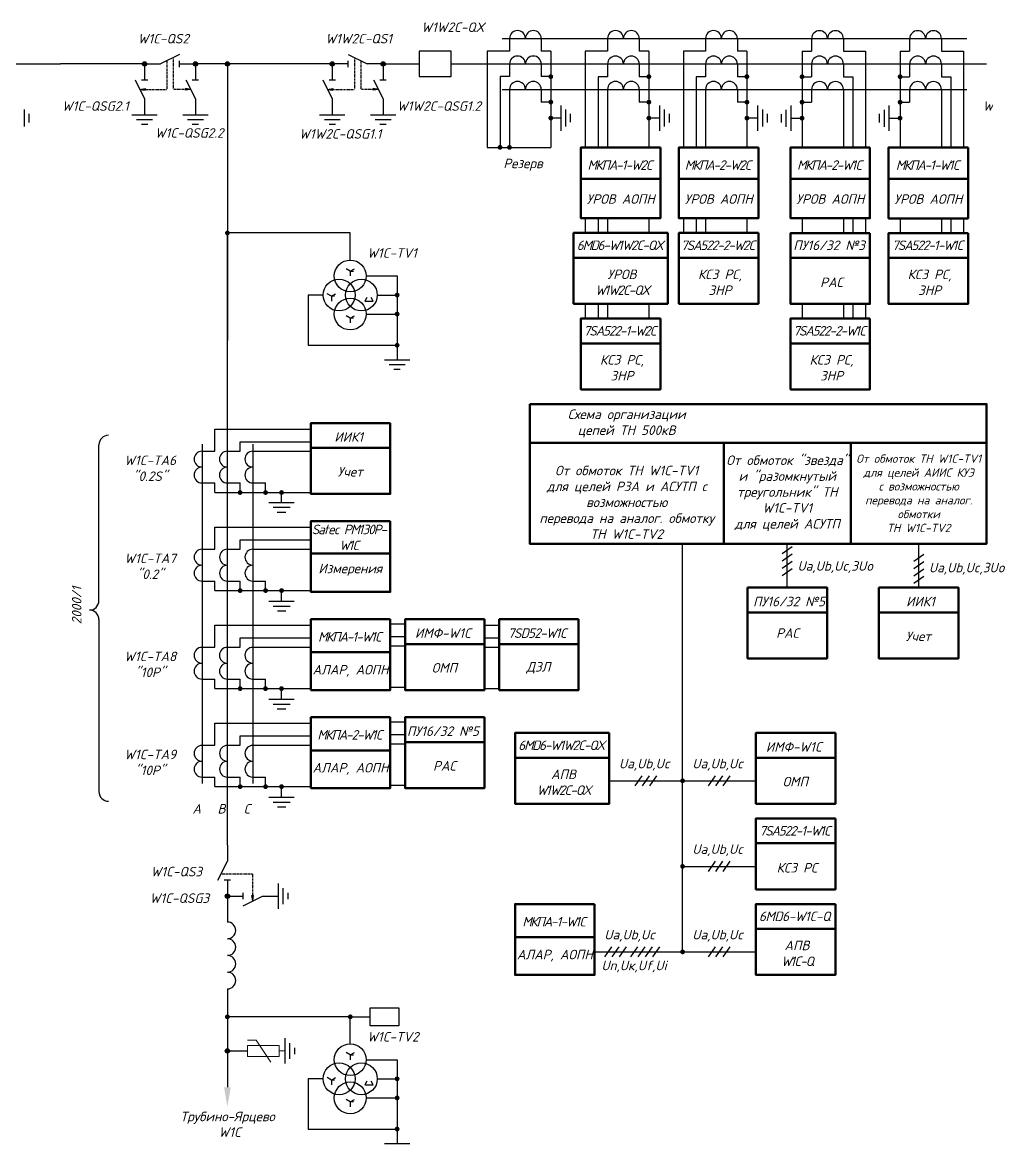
# Model space of a CAD drawing. Header units: millimetres. Extents: x -4534 to -456, y 3875 to 4716.
# Drawn here: x -4333.3 to -4136.2, y 4025.7 to 4255 of the extents above; entities that cross this region are included whole.
import ezdxf
from ezdxf.enums import TextEntityAlignment as Align

# ---------------------------------------------------------------- set-up
doc = ezdxf.new("R2010")
doc.units = ezdxf.units.MM
doc.linetypes.add('HIDDEN2', pattern=[0.1875, 0.125, -0.0625])
for name, color, linetype in [('Измерения АСУТП', 80, 'Continuous'), ('пусков-компл', 7, 'Continuous'), ('РАС АСУТП', 50, 'Continuous')]:
    doc.layers.add(name, color=color, linetype=linetype)
doc.styles.add('ГОСТ 3.0', font='isocpeur.ttf', dxfattribs={"oblique": 15, "height": 3})

# ---------------------------------------------------------------- blocks, each defined once
blk = doc.blocks.new('*U91')
for p, q in [((0, 0), (5, 0)), ((11, 3), (5, 0)), ((11, -1), (11, 1)), ((11, 0), (16, 0))]:
    blk.add_line(p, q)
blk = doc.blocks.new('Точка')
h = blk.add_hatch(color=256)
edge = h.paths.add_edge_path()
edge.add_arc((0, 0), 0.691, 0, 360)
blk.add_circle((0, 0), 0.691)
blk = doc.blocks.new('*U83')
for p, q in [((0, 0), (5, 0)), ((11, 3), (5, 0)), ((11, -1), (11, 1)), ((11, 0), (16, 0))]:
    blk.add_line(p, q)
blk = doc.blocks.new('*U87')
for p, q in [((0, 0), (5, 0)), ((11, 3), (5, 0)), ((11, -1), (11, 1)), ((11, 0), (16, 0))]:
    blk.add_line(p, q)

msp = doc.modelspace()

# ---------------------------------------------------------------- hatches: boundary and pattern name
for points in [[(-4308.23, 4241.11), (-4308.23, 4241.28), (-4308.23, 4241.45), (-4309.32, 4241.28)], [(-4298.92, 4241.28), (-4300, 4241.45), (-4300, 4241.28), (-4300, 4241.11)], [(-4269.85, 4241.11), (-4269.85, 4241.28), (-4269.85, 4241.45), (-4270.93, 4241.28)], [(-4260.53, 4241.28), (-4261.61, 4241.45), (-4261.61, 4241.28), (-4261.61, 4241.11)], [(-4286.04, 4076.4), (-4286.21, 4076.4), (-4286.38, 4076.4), (-4286.21, 4075.31)]]:
    msp.add_hatch(color=0).paths.add_polyline_path(points)

# ---------------------------------------------------------------- linework, layer by layer
at = {"color": 0, "ltscale": 0.25}
for p, q in [((-4235.19, 4251.67), (-4140.19, 4251.67)), ((-4225.27, 4249.07), (-4227.22, 4249.07)), ((-4225.27, 4249.07), (-4225.27, 4229.41)), ((-4205.22, 4249.07), (-4207.17, 4249.07)), ((-4205.22, 4249.07), (-4205.22, 4229.41)), ((-4185.17, 4249.07), (-4187.12, 4249.07)), ((-4185.17, 4249.07), (-4185.17, 4229.41)), ((-4173.89, 4249.06), (-4171.94, 4249.06)), ((-4173.89, 4249.06), (-4173.89, 4229.4)), ((-4153.84, 4249.06), (-4151.89, 4249.06)), ((-4153.84, 4249.06), (-4153.84, 4229.4)), ((-4235.65, 4243.88), (-4235.65, 4229.41)), ((-4225.27, 4243.88), (-4227.22, 4243.88)), ((-4215.6, 4243.87), (-4215.6, 4229.41)), ((-4205.22, 4243.87), (-4207.17, 4243.87)), ((-4195.55, 4243.87), (-4195.55, 4229.41)), ((-4185.17, 4243.87), (-4187.12, 4243.87)), ((-4173.89, 4243.86), (-4171.94, 4243.86)), ((-4163.51, 4243.86), (-4163.51, 4229.4)), ((-4153.84, 4243.86), (-4151.89, 4243.86)), ((-4143.46, 4243.86), (-4143.46, 4229.4)), ((-4235.19, 4241.27), (-4140.19, 4241.27)), ((-4332.89, 4233.66), (-4332.89, 4237.13)), ((-4225.27, 4238.67), (-4227.22, 4238.67)), ((-4223.16, 4232.8), (-4223.16, 4238)), ((-4222.18, 4233.67), (-4222.18, 4237.14)), ((-4205.22, 4238.67), (-4207.17, 4238.67)), ((-4202.97, 4232.79), (-4202.97, 4237.99)), ((-4201.99, 4233.66), (-4201.99, 4237.13)), ((-4185.17, 4238.67), (-4187.12, 4238.67)), ((-4182.92, 4232.79), (-4182.92, 4237.99)), ((-4181.94, 4233.66), (-4181.94, 4237.13)), ((-4176.14, 4232.78), (-4176.14, 4237.98)), ((-4173.89, 4238.66), (-4171.94, 4238.66)), ((-4156.09, 4232.78), (-4156.09, 4237.98)), ((-4153.84, 4238.66), (-4151.89, 4238.66)), ((-4331.92, 4234.53), (-4331.92, 4236.26)), ((-4221.21, 4234.54), (-4221.21, 4236.27)), ((-4201.02, 4234.53), (-4201.02, 4236.26)), ((-4180.97, 4234.53), (-4180.97, 4236.26)), ((-4178.09, 4234.51), (-4178.09, 4236.24)), ((-4177.11, 4233.65), (-4177.11, 4237.12)), ((-4158.04, 4234.52), (-4158.04, 4236.25)), ((-4157.06, 4233.65), (-4157.06, 4237.12)), ((-4317.68, 4136.73), (-4317.68, 4168.59)), ((-4296.59, 4168.75), (-4296.59, 4099.31)), ((-4288.81, 4169.2), (-4274.34, 4169.2)), ((-4286.19, 4168.75), (-4286.19, 4099.31)), ((-4294, 4158.83), (-4294, 4160.78)), ((-4288.81, 4158.83), (-4288.81, 4160.78)), ((-4283.6, 4158.83), (-4283.6, 4160.78)), ((-4294, 4158.83), (-4274.34, 4158.83)), ((-4277.73, 4156.71), (-4282.93, 4156.71)), ((-4278.6, 4155.74), (-4282.06, 4155.74)), ((-4279.46, 4154.76), (-4281.2, 4154.76)), ((-4288.8, 4149.15), (-4274.34, 4149.15)), ((-4150.03, 4139.38), (-4150.03, 4148.37)), ((-4151.05, 4144.8), (-4149.01, 4146.23)), ((-4151.05, 4143.3), (-4149.01, 4144.73)), ((-4151.05, 4141.8), (-4149.01, 4143.23)), ((-4151.05, 4140.3), (-4149.01, 4141.73)), ((-4293.99, 4138.78), (-4293.99, 4140.73)), ((-4293.99, 4138.78), (-4274.34, 4138.78)), ((-4288.8, 4138.78), (-4288.8, 4140.73)), ((-4283.59, 4138.78), (-4283.59, 4140.73)), ((-4277.72, 4136.53), (-4282.92, 4136.53)), ((-4278.59, 4135.55), (-4282.06, 4135.55)), ((-4279.46, 4134.58), (-4281.19, 4134.58)), ((-4317.68, 4132.83), (-4317.68, 4097.65)), ((-4288.81, 4129.1), (-4274.34, 4129.1)), ((-4294, 4118.73), (-4294, 4120.68)), ((-4288.81, 4118.73), (-4288.81, 4120.68)), ((-4283.6, 4118.73), (-4283.6, 4120.68)), ((-4294, 4118.73), (-4274.34, 4118.73)), ((-4277.73, 4116.48), (-4282.93, 4116.48)), ((-4278.6, 4115.5), (-4282.06, 4115.5)), ((-4279.46, 4114.53), (-4281.2, 4114.53)), ((-4288.8, 4109.05), (-4274.34, 4109.05)), ((-4293.99, 4098.68), (-4293.99, 4100.63)), ((-4288.8, 4098.68), (-4288.8, 4100.63)), ((-4283.59, 4098.68), (-4283.59, 4100.63)), ((-4293.99, 4098.68), (-4274.34, 4098.68)), ((-4277.72, 4096.43), (-4282.92, 4096.43)), ((-4278.59, 4095.45), (-4282.06, 4095.45)), ((-4279.46, 4094.48), (-4281.19, 4094.48))]:
    msp.add_line(p, q, dxfattribs=at)
at = {"color": 0}
for p, q in [((-4233.72, 4251.67), (-4233.72, 4249.07)), ((-4227.22, 4251.67), (-4227.22, 4249.07)), ((-4213.67, 4251.67), (-4213.67, 4249.07)), ((-4207.17, 4251.67), (-4207.17, 4249.07)), ((-4193.62, 4251.67), (-4193.62, 4249.07)), ((-4187.12, 4251.67), (-4187.12, 4249.07)), ((-4171.94, 4251.66), (-4171.94, 4249.06)), ((-4165.44, 4251.66), (-4165.44, 4249.06)), ((-4151.89, 4251.66), (-4151.89, 4249.06)), ((-4145.39, 4251.66), (-4145.39, 4249.06)), ((-4233.72, 4249.07), (-4238.26, 4249.07)), ((-4238.26, 4249.07), (-4238.26, 4229.41)), ((-4213.67, 4249.07), (-4218.21, 4249.07)), ((-4218.21, 4249.07), (-4218.21, 4229.41)), ((-4193.62, 4249.07), (-4198.16, 4249.07)), ((-4198.16, 4249.07), (-4198.16, 4229.41)), ((-4165.44, 4249.06), (-4160.9, 4249.06)), ((-4160.9, 4249.06), (-4160.9, 4229.4)), ((-4145.39, 4249.06), (-4140.85, 4249.06)), ((-4140.85, 4249.06), (-4140.85, 4229.4)), ((-4436.72, 4246.48), (-4325.55, 4246.48)), ((-4308.34, 4246.48), (-4325.55, 4246.48)), ((-4308.34, 4246.48), (-4308.34, 4243.23)), ((-4297.94, 4246.48), (-4297.94, 4243.23)), ((-4291.41, 4246.48), (-4297.94, 4246.48)), ((-4269.96, 4246.48), (-4291.41, 4246.48)), ((-4291.41, 4246.48), (-4291.41, 4189.95)), ((-4269.96, 4246.48), (-4269.96, 4243.23)), ((-4259.56, 4246.48), (-4259.56, 4243.23)), ((-4259.56, 4246.48), (-4252.17, 4246.48)), ((-4245.67, 4246.48), (-4136.15, 4246.48)), ((-4233.72, 4246.48), (-4233.72, 4243.88)), ((-4227.22, 4246.48), (-4227.22, 4243.88)), ((-4213.67, 4246.47), (-4213.67, 4243.87)), ((-4207.17, 4246.47), (-4207.17, 4243.87)), ((-4193.62, 4246.47), (-4193.62, 4243.87)), ((-4187.12, 4246.47), (-4187.12, 4243.87)), ((-4171.94, 4246.46), (-4171.94, 4243.86)), ((-4165.44, 4246.46), (-4165.44, 4243.86)), ((-4151.89, 4246.46), (-4151.89, 4243.86)), ((-4145.39, 4246.46), (-4145.39, 4243.86)), ((-4310.29, 4243.23), (-4308.34, 4239.33)), ((-4308.99, 4243.23), (-4307.69, 4243.23)), ((-4299.89, 4243.23), (-4297.94, 4239.33)), ((-4298.59, 4243.23), (-4297.29, 4243.23)), ((-4271.91, 4243.23), (-4269.96, 4239.33)), ((-4270.61, 4243.23), (-4269.31, 4243.23)), ((-4261.51, 4243.23), (-4259.56, 4239.33)), ((-4260.21, 4243.23), (-4258.91, 4243.23)), ((-4233.72, 4243.88), (-4235.65, 4243.88)), ((-4213.67, 4243.87), (-4215.6, 4243.87)), ((-4193.62, 4243.87), (-4195.55, 4243.87)), ((-4165.44, 4243.86), (-4163.51, 4243.86)), ((-4145.39, 4243.86), (-4143.46, 4243.86)), ((-4309.32, 4241.28), (-4308.23, 4241.45)), ((-4309.32, 4241.28), (-4308.23, 4241.11)), ((-4308.23, 4241.45), (-4308.23, 4241.28)), ((-4308.23, 4241.11), (-4308.23, 4241.28)), ((-4298.92, 4241.28), (-4300, 4241.45)), ((-4300, 4241.45), (-4300, 4241.28)), ((-4298.92, 4241.28), (-4300, 4241.11)), ((-4300, 4241.11), (-4300, 4241.28)), ((-4270.93, 4241.28), (-4269.85, 4241.45)), ((-4270.93, 4241.28), (-4269.85, 4241.11)), ((-4269.85, 4241.45), (-4269.85, 4241.28)), ((-4269.85, 4241.11), (-4269.85, 4241.28)), ((-4260.53, 4241.28), (-4261.61, 4241.45)), ((-4261.61, 4241.45), (-4261.61, 4241.28)), ((-4260.53, 4241.28), (-4261.61, 4241.11)), ((-4261.61, 4241.11), (-4261.61, 4241.28)), ((-4233.72, 4241.27), (-4233.72, 4229.41)), ((-4227.22, 4241.27), (-4227.22, 4238.67)), ((-4213.67, 4241.27), (-4213.67, 4229.41)), ((-4207.17, 4241.27), (-4207.17, 4238.67)), ((-4193.62, 4241.27), (-4193.62, 4229.41)), ((-4187.12, 4241.27), (-4187.12, 4238.67)), ((-4171.94, 4241.26), (-4171.94, 4238.66)), ((-4165.44, 4241.26), (-4165.44, 4229.4)), ((-4151.89, 4241.26), (-4151.89, 4238.66)), ((-4145.39, 4241.26), (-4145.39, 4229.4)), ((-4308.34, 4239.33), (-4308.34, 4236.08)), ((-4297.94, 4239.33), (-4297.94, 4236.08)), ((-4269.96, 4239.33), (-4269.96, 4236.08)), ((-4259.56, 4239.33), (-4259.56, 4236.08)), ((-4223.16, 4235.4), (-4225.27, 4235.4)), ((-4202.97, 4235.39), (-4205.22, 4235.39)), ((-4182.92, 4235.39), (-4185.17, 4235.39)), ((-4176.14, 4235.38), (-4173.89, 4235.38)), ((-4156.09, 4235.38), (-4153.84, 4235.38)), ((-4238.26, 4229.41), (-4225.27, 4229.41)), ((-4218.21, 4214.91), (-4218.21, 4211.91)), ((-4215.6, 4214.91), (-4215.6, 4211.91)), ((-4213.67, 4214.91), (-4213.67, 4211.91)), ((-4205.22, 4214.91), (-4205.22, 4211.91)), ((-4198.16, 4214.91), (-4198.16, 4211.91)), ((-4195.55, 4214.91), (-4195.55, 4211.91)), ((-4193.62, 4214.91), (-4193.62, 4211.91)), ((-4185.17, 4214.91), (-4185.17, 4211.91)), ((-4173.89, 4214.91), (-4173.89, 4211.91)), ((-4165.44, 4214.91), (-4165.44, 4211.91)), ((-4163.51, 4214.91), (-4163.51, 4211.91)), ((-4160.9, 4214.91), (-4160.9, 4211.91)), ((-4153.84, 4214.9), (-4153.84, 4211.9)), ((-4145.39, 4214.9), (-4145.39, 4211.9)), ((-4143.46, 4214.9), (-4143.46, 4211.9)), ((-4140.85, 4214.9), (-4140.85, 4211.9)), ((-4266.29, 4211.91), (-4291.41, 4211.91)), ((-4291.41, 4086.69), (-4291.41, 4211.91)), ((-4266.29, 4206.37), (-4266.29, 4211.91)), ((-4266.29, 4204.1), (-4267.13, 4204.61)), ((-4266.29, 4204.1), (-4265.44, 4204.61)), ((-4266.29, 4204.1), (-4266.29, 4203.12)), ((-4266.29, 4204.1), (-4265.64, 4204.1)), ((-4263.04, 4203.12), (-4256.7, 4203.12)), ((-4256.7, 4203.12), (-4256.7, 4185.98)), ((-4271.81, 4199.22), (-4274.91, 4199.22)), ((-4274.91, 4199.22), (-4274.91, 4188.95)), ((-4270.13, 4198.96), (-4270.97, 4199.46)), ((-4270.13, 4198.96), (-4269.29, 4199.46)), ((-4270.13, 4198.96), (-4270.13, 4197.98)), ((-4269.48, 4198.96), (-4270.13, 4198.96)), ((-4262.86, 4198.72), (-4263.28, 4197.98)), ((-4261.6, 4197.98), (-4262.02, 4198.72)), ((-4260.76, 4199.22), (-4256.7, 4199.22)), ((-4263.28, 4197.98), (-4261.6, 4197.98)), ((-4218.21, 4197.42), (-4218.21, 4194.42)), ((-4215.6, 4197.42), (-4215.6, 4194.42)), ((-4213.67, 4197.42), (-4213.67, 4194.42)), ((-4205.22, 4197.42), (-4205.22, 4194.42)), ((-4173.89, 4197.42), (-4173.89, 4194.42)), ((-4165.44, 4197.42), (-4165.44, 4194.42)), ((-4163.51, 4197.42), (-4163.51, 4194.42)), ((-4160.9, 4197.42), (-4160.9, 4194.42)), ((-4266.29, 4194.49), (-4267.13, 4194.99)), ((-4266.29, 4194.49), (-4265.44, 4194.99)), ((-4266.29, 4194.49), (-4266.29, 4193.51)), ((-4265.64, 4194.49), (-4266.29, 4194.49)), ((-4263.04, 4195.32), (-4256.7, 4195.32)), ((-4274.91, 4188.95), (-4256.7, 4188.95)), ((-4294, 4167.28), (-4294, 4171.81)), ((-4294, 4171.81), (-4274.34, 4171.81)), ((-4288.81, 4167.28), (-4288.81, 4169.2)), ((-4296.6, 4167.28), (-4294, 4167.28)), ((-4291.41, 4167.28), (-4288.81, 4167.28)), ((-4286.2, 4167.28), (-4274.34, 4167.28)), ((-4296.6, 4160.78), (-4294, 4160.78)), ((-4291.41, 4160.78), (-4288.81, 4160.78)), ((-4286.2, 4160.78), (-4283.6, 4160.78)), ((-4280.33, 4156.71), (-4280.33, 4158.83)), ((-4293.99, 4147.23), (-4293.99, 4151.76)), ((-4293.99, 4151.76), (-4274.34, 4151.76)), ((-4288.8, 4147.23), (-4288.8, 4149.15)), ((-4198.32, 4064.89), (-4198.32, 4148.37)), ((-4296.59, 4147.23), (-4293.99, 4147.23)), ((-4291.4, 4147.23), (-4288.8, 4147.23)), ((-4286.19, 4147.23), (-4274.34, 4147.23)), ((-4296.59, 4140.73), (-4293.99, 4140.73)), ((-4291.4, 4140.73), (-4288.8, 4140.73)), ((-4286.19, 4140.73), (-4283.59, 4140.73)), ((-4280.32, 4136.53), (-4280.32, 4138.78)), ((-4294, 4127.18), (-4294, 4131.71)), ((-4294, 4131.71), (-4274.34, 4131.71)), ((-4258.09, 4132), (-4255.09, 4132)), ((-4238.83, 4131.71), (-4235.83, 4131.71)), ((-4258.09, 4129.39), (-4255.09, 4129.39)), ((-4296.6, 4127.18), (-4294, 4127.18)), ((-4291.41, 4127.18), (-4288.81, 4127.18)), ((-4288.81, 4127.18), (-4288.81, 4129.1)), ((-4286.2, 4127.18), (-4274.34, 4127.18)), ((-4258.09, 4127.46), (-4255.09, 4127.46)), ((-4238.83, 4129.1), (-4235.83, 4129.1)), ((-4238.83, 4127.18), (-4235.83, 4127.18)), ((-4296.6, 4120.68), (-4294, 4120.68)), ((-4291.41, 4120.68), (-4288.81, 4120.68)), ((-4286.2, 4120.68), (-4283.6, 4120.68)), ((-4280.33, 4116.48), (-4280.33, 4118.73)), ((-4258.09, 4119.01), (-4255.09, 4119.01)), ((-4238.83, 4118.73), (-4235.83, 4118.73)), ((-4293.99, 4107.13), (-4293.99, 4111.66)), ((-4293.99, 4111.66), (-4274.34, 4111.66)), ((-4258.09, 4111.95), (-4255.09, 4111.95)), ((-4288.8, 4107.13), (-4288.8, 4109.05)), ((-4258.09, 4109.34), (-4255.09, 4109.34)), ((-4296.59, 4107.13), (-4293.99, 4107.13)), ((-4291.4, 4107.13), (-4288.8, 4107.13)), ((-4286.19, 4107.13), (-4274.34, 4107.13)), ((-4258.09, 4107.41), (-4255.09, 4107.41)), ((-4296.59, 4100.63), (-4293.99, 4100.63)), ((-4291.4, 4100.63), (-4288.8, 4100.63)), ((-4286.19, 4100.63), (-4283.59, 4100.63)), ((-4213.32, 4099.88), (-4198.32, 4099.88)), ((-4208.04, 4098.85), (-4206.6, 4100.9)), ((-4206.54, 4098.85), (-4205.1, 4100.9)), ((-4205.04, 4098.85), (-4203.6, 4100.9)), ((-4198.32, 4099.88), (-4183.32, 4099.88)), ((-4193.04, 4098.85), (-4191.6, 4100.9)), ((-4191.54, 4098.85), (-4190.1, 4100.9)), ((-4190.04, 4098.85), (-4188.6, 4100.9)), ((-4280.32, 4096.43), (-4280.32, 4098.68)), ((-4258.09, 4098.96), (-4255.09, 4098.96)), ((-4198.32, 4082.38), (-4183.32, 4082.38)), ((-4193.04, 4081.36), (-4191.6, 4083.41)), ((-4191.54, 4081.36), (-4190.1, 4083.41)), ((-4190.04, 4081.36), (-4188.6, 4083.41)), ((-4288.16, 4075.64), (-4288.16, 4076.94)), ((-4291.41, 4076.29), (-4288.16, 4076.29)), ((-4291.41, 4076.29), (-4291.41, 4071)), ((-4288.16, 4074.34), (-4284.26, 4076.29)), ((-4286.21, 4075.31), (-4286.38, 4076.4)), ((-4286.38, 4076.4), (-4286.21, 4076.4)), ((-4286.21, 4075.31), (-4286.04, 4076.4)), ((-4286.04, 4076.4), (-4286.21, 4076.4)), ((-4284.26, 4076.29), (-4281.01, 4076.29)), ((-4214.22, 4063.87), (-4212.79, 4065.91)), ((-4212.72, 4063.87), (-4211.29, 4065.91)), ((-4211.22, 4063.87), (-4209.79, 4065.91)), ((-4208.88, 4063.87), (-4207.45, 4065.91)), ((-4207.38, 4063.87), (-4205.95, 4065.91)), ((-4205.88, 4063.87), (-4204.45, 4065.91)), ((-4204.38, 4063.87), (-4202.95, 4065.91)), ((-4193.04, 4063.87), (-4191.6, 4065.91)), ((-4191.54, 4063.87), (-4190.1, 4065.91)), ((-4190.04, 4063.87), (-4188.6, 4065.91)), ((-4216.32, 4064.89), (-4198.32, 4064.89)), ((-4198.32, 4064.89), (-4183.32, 4064.89)), ((-4291.41, 4057.32), (-4291.41, 4051.61)), ((-4266.29, 4051.61), (-4291.41, 4051.61)), ((-4291.41, 4051.61), (-4291.41, 4037.22)), ((-4266.29, 4046.08), (-4266.29, 4051.61)), ((-4266.29, 4051.61), (-4262.2, 4051.61)), ((-4291.41, 4044.63), (-4287.32, 4044.63)), ((-4266.29, 4043.81), (-4267.13, 4044.31)), ((-4266.29, 4043.81), (-4265.44, 4044.31)), ((-4266.29, 4043.81), (-4266.29, 4042.83)), ((-4266.29, 4043.81), (-4265.64, 4043.81)), ((-4263.04, 4042.83), (-4256.7, 4042.83)), ((-4256.7, 4042.83), (-4256.7, 4025.69)), ((-4271.81, 4038.93), (-4274.91, 4038.93)), ((-4274.91, 4038.93), (-4274.91, 4028.65)), ((-4270.13, 4038.66), (-4270.97, 4039.17)), ((-4270.13, 4038.66), (-4269.29, 4039.17)), ((-4270.13, 4038.66), (-4270.13, 4037.68)), ((-4269.48, 4038.66), (-4270.13, 4038.66)), ((-4262.86, 4038.42), (-4263.28, 4037.68)), ((-4263.28, 4037.68), (-4261.6, 4037.68)), ((-4261.6, 4037.68), (-4262.02, 4038.42)), ((-4260.76, 4038.93), (-4256.7, 4038.93)), ((-4266.29, 4034.2), (-4267.13, 4034.7)), ((-4266.29, 4034.2), (-4265.44, 4034.7)), ((-4266.29, 4034.2), (-4266.29, 4033.21)), ((-4265.64, 4034.2), (-4266.29, 4034.2)), ((-4263.04, 4035.03), (-4256.7, 4035.03)), ((-4274.91, 4028.65), (-4256.7, 4028.65))]:
    msp.add_line(p, q, dxfattribs=at)
at = {"color": 0, "linetype": 'HIDDEN2'}
for p, q in [((-4303.79, 4247.13), (-4303.79, 4241.28)), ((-4302.49, 4247.78), (-4302.49, 4241.28)), ((-4265.41, 4247.78), (-4265.41, 4241.28)), ((-4264.11, 4247.13), (-4264.11, 4241.28)), ((-4308.23, 4241.28), (-4303.79, 4241.28)), ((-4300, 4241.28), (-4302.49, 4241.28)), ((-4269.85, 4241.28), (-4265.41, 4241.28)), ((-4261.61, 4241.28), (-4264.11, 4241.28)), ((-4292.71, 4080.84), (-4286.21, 4080.84)), ((-4286.21, 4076.4), (-4286.21, 4080.84))]:
    msp.add_line(p, q, dxfattribs=at)
at = {"color": 0, "lineweight": 25, "ltscale": 0.25}
for p, q in [((-4310.94, 4236.08), (-4305.74, 4236.08)), ((-4309.97, 4235.11), (-4306.72, 4235.11)), ((-4300.54, 4236.08), (-4295.34, 4236.08)), ((-4299.57, 4235.11), (-4296.32, 4235.11)), ((-4272.56, 4236.08), (-4267.36, 4236.08)), ((-4271.58, 4235.11), (-4268.33, 4235.11)), ((-4262.16, 4236.08), (-4256.96, 4236.08)), ((-4261.18, 4235.11), (-4257.93, 4235.11)), ((-4308.99, 4234.13), (-4307.69, 4234.13)), ((-4298.59, 4234.13), (-4297.29, 4234.13)), ((-4270.61, 4234.13), (-4269.31, 4234.13)), ((-4260.21, 4234.13), (-4258.91, 4234.13)), ((-4259.3, 4185.98), (-4254.1, 4185.98)), ((-4258.32, 4185.01), (-4255.07, 4185.01)), ((-4257.35, 4184.03), (-4256.05, 4184.03)), ((-4281.01, 4078.89), (-4281.01, 4073.69)), ((-4280.04, 4077.91), (-4280.04, 4074.66)), ((-4279.06, 4076.94), (-4279.06, 4075.64)), ((-4279.66, 4047.23), (-4279.66, 4042.03)), ((-4278.68, 4046.25), (-4278.68, 4043)), ((-4277.71, 4045.28), (-4277.71, 4043.98)), ((-4259.3, 4025.69), (-4254.1, 4025.69))]:
    msp.add_line(p, q, dxfattribs=at)
at = {"color": 0, "lineweight": 18}
for p, q in [((-4285.53, 4046.83), (-4287.3, 4046.83)), ((-4285.53, 4046.83), (-4287.3, 4046.83)), ((-4282.49, 4042.37), (-4285.53, 4046.83)), ((-4280.83, 4045.77), (-4287.32, 4045.77)), ((-4287.32, 4043.49), (-4287.32, 4045.77)), ((-4280.83, 4043.49), (-4280.83, 4045.77)), ((-4280.83, 4044.63), (-4279.66, 4044.63)), ((-4280.83, 4043.49), (-4287.32, 4043.49))]:
    msp.add_line(p, q, dxfattribs=at)
at = {"color": 0}
for points in [[(-4252.17, 4243.88), (-4245.67, 4243.88), (-4245.67, 4249.08), (-4252.17, 4249.08)], [(-4262.2, 4053.45), (-4256.35, 4053.45), (-4256.35, 4049.78), (-4262.2, 4049.78)]]:
    msp.add_lwpolyline(points, close=True, dxfattribs=at)
at = {"color": 0, "ltscale": 0.25, "const_width": 0.487}
for points in [[(-4225.27, 4244.12, 1), (-4225.27, 4243.64, 1)], [(-4205.22, 4244.12, 1), (-4205.22, 4243.63, 1)], [(-4185.17, 4244.12, 1), (-4185.17, 4243.63, 1)], [(-4173.89, 4244.11, -1), (-4173.89, 4243.62, -1)], [(-4153.84, 4244.11, -1), (-4153.84, 4243.62, -1)], [(-4225.27, 4238.92, 1), (-4225.27, 4238.43, 1)], [(-4205.22, 4238.91, 1), (-4205.22, 4238.42, 1)], [(-4185.17, 4238.91, 1), (-4185.17, 4238.42, 1)], [(-4173.89, 4238.9, -1), (-4173.89, 4238.41, -1)], [(-4153.84, 4238.9, -1), (-4153.84, 4238.41, -1)], [(-4225.27, 4235.65, 1), (-4225.27, 4235.16, 1)], [(-4205.22, 4235.64, 1), (-4205.22, 4235.15, 1)], [(-4185.17, 4235.64, 1), (-4185.17, 4235.15, 1)], [(-4173.89, 4235.63, -1), (-4173.89, 4235.14, -1)], [(-4153.84, 4235.63, -1), (-4153.84, 4235.14, -1)], [(-4235.65, 4229.66, 1), (-4235.65, 4229.17, 1)], [(-4233.72, 4229.66, 1), (-4233.72, 4229.17, 1)], [(-4291.65, 4211.91, -1), (-4291.17, 4211.91, -1)], [(-4256.94, 4199.22, -1), (-4256.45, 4199.22, -1)], [(-4256.94, 4195.32, -1), (-4256.45, 4195.32, -1)], [(-4256.94, 4188.95, -1), (-4256.45, 4188.95, -1)], [(-4289.05, 4158.83, -1), (-4288.57, 4158.83, -1)], [(-4283.85, 4158.83, -1), (-4283.36, 4158.83, -1)], [(-4280.58, 4158.83, -1), (-4280.09, 4158.83, -1)], [(-4289.04, 4138.78, -1), (-4288.56, 4138.78, -1)], [(-4283.84, 4138.78, -1), (-4283.35, 4138.78, -1)], [(-4280.57, 4138.78, -1), (-4280.08, 4138.78, -1)], [(-4289.05, 4118.73, -1), (-4288.57, 4118.73, -1)], [(-4283.85, 4118.73, -1), (-4283.36, 4118.73, -1)], [(-4280.58, 4118.73, -1), (-4280.09, 4118.73, -1)], [(-4198.56, 4099.88, -1), (-4198.08, 4099.88, -1)], [(-4289.04, 4098.68, -1), (-4288.56, 4098.68, -1)], [(-4283.84, 4098.68, -1), (-4283.35, 4098.68, -1)], [(-4280.57, 4098.68, -1), (-4280.08, 4098.68, -1)], [(-4198.56, 4082.38, -1), (-4198.08, 4082.38, -1)], [(-4198.56, 4064.89, -1), (-4198.08, 4064.89, -1)], [(-4291.65, 4051.61, -1), (-4291.17, 4051.61, -1)], [(-4266.53, 4051.61, -1), (-4266.04, 4051.61, -1)], [(-4256.94, 4038.93, -1), (-4256.45, 4038.93, -1)], [(-4256.94, 4035.03, -1), (-4256.45, 4035.03, -1)], [(-4256.94, 4028.65, -1), (-4256.45, 4028.65, -1)]]:
    msp.add_lwpolyline(points, format="xyb", close=True, dxfattribs=at)
at = {"color": 0, "lineweight": 50, "ltscale": 0.25}
for points in [[(-4202.86, 4229.41), (-4219.11, 4229.41), (-4219.11, 4223), (-4202.86, 4223)], [(-4182.81, 4229.41), (-4199.06, 4229.41), (-4199.06, 4223), (-4182.81, 4223)], [(-4160, 4229.41), (-4176.25, 4229.41), (-4176.25, 4223), (-4160, 4223)], [(-4139.95, 4229.4), (-4156.2, 4229.4), (-4156.2, 4222.99), (-4139.95, 4222.99)], [(-4202.86, 4223), (-4219.11, 4223), (-4219.11, 4214.91), (-4202.86, 4214.91)], [(-4182.81, 4223), (-4199.06, 4223), (-4199.06, 4214.91), (-4182.81, 4214.91)], [(-4160, 4223), (-4176.25, 4223), (-4176.25, 4214.91), (-4160, 4214.91)], [(-4139.95, 4222.99), (-4156.2, 4222.99), (-4156.2, 4214.9), (-4139.95, 4214.9)], [(-4201.36, 4211.91), (-4220.61, 4211.91), (-4220.61, 4206.83), (-4201.36, 4206.83)], [(-4182.81, 4211.91), (-4199.06, 4211.91), (-4199.06, 4206.83), (-4182.81, 4206.83)], [(-4139.95, 4211.9), (-4156.2, 4211.9), (-4156.2, 4206.82), (-4139.95, 4206.82)], [(-4201.36, 4206.83), (-4220.61, 4206.83), (-4220.61, 4197.42), (-4201.36, 4197.42)], [(-4182.81, 4206.83), (-4199.06, 4206.83), (-4199.06, 4197.42), (-4182.81, 4197.42)], [(-4139.95, 4206.82), (-4156.2, 4206.82), (-4156.2, 4197.41), (-4139.95, 4197.41)], [(-4202.86, 4194.42), (-4219.11, 4194.42), (-4219.11, 4189.34), (-4202.86, 4189.34)], [(-4160, 4194.42), (-4176.25, 4194.42), (-4176.25, 4189.34), (-4160, 4189.34)], [(-4202.86, 4189.34), (-4219.11, 4189.34), (-4219.11, 4179.93), (-4202.86, 4179.93)], [(-4160, 4189.34), (-4176.25, 4189.34), (-4176.25, 4179.93), (-4160, 4179.93)], [(-4258.09, 4173.03), (-4274.34, 4173.03), (-4274.34, 4167.95), (-4258.09, 4167.95)], [(-4163.9, 4168.97), (-4136.17, 4168.97), (-4136.17, 4148.37), (-4163.9, 4148.37)], [(-4258.09, 4167.95), (-4274.34, 4167.95), (-4274.34, 4158.54), (-4258.09, 4158.54)], [(-4158.16, 4139.38), (-4141.91, 4139.38), (-4141.91, 4134.3), (-4158.16, 4134.3)], [(-4158.16, 4134.3), (-4141.91, 4134.3), (-4141.91, 4124.89), (-4158.16, 4124.89)], [(-4258.09, 4132.93), (-4274.34, 4132.93), (-4274.34, 4126.15), (-4258.09, 4126.15)], [(-4238.83, 4132.93), (-4255.08, 4132.93), (-4255.08, 4127.85), (-4238.83, 4127.85)], [(-4219.58, 4132.93), (-4235.83, 4132.93), (-4235.83, 4127.85), (-4219.58, 4127.85)], [(-4238.83, 4127.85), (-4255.08, 4127.85), (-4255.08, 4118.44), (-4238.83, 4118.44)], [(-4219.58, 4127.85), (-4235.83, 4127.85), (-4235.83, 4118.44), (-4219.58, 4118.44)], [(-4258.09, 4126.15), (-4274.34, 4126.15), (-4274.34, 4118.44), (-4258.09, 4118.44)], [(-4258.09, 4112.88), (-4274.34, 4112.88), (-4274.34, 4106.1), (-4258.09, 4106.1)], [(-4213.32, 4109.66), (-4232.57, 4109.66), (-4232.57, 4104.58), (-4213.32, 4104.58)], [(-4167.07, 4109.66), (-4183.32, 4109.66), (-4183.32, 4104.58), (-4167.07, 4104.58)], [(-4258.09, 4106.1), (-4274.34, 4106.1), (-4274.34, 4098.39), (-4258.09, 4098.39)], [(-4213.32, 4104.58), (-4232.57, 4104.58), (-4232.57, 4095.17), (-4213.32, 4095.17)], [(-4167.07, 4104.58), (-4183.32, 4104.58), (-4183.32, 4095.17), (-4167.07, 4095.17)], [(-4167.07, 4092.17), (-4183.32, 4092.17), (-4183.32, 4087.09), (-4167.07, 4087.09)], [(-4167.07, 4087.09), (-4183.32, 4087.09), (-4183.32, 4077.68), (-4167.07, 4077.68)], [(-4216.32, 4074.68), (-4232.57, 4074.68), (-4232.57, 4067.89), (-4216.32, 4067.89)], [(-4167.07, 4074.68), (-4183.32, 4074.68), (-4183.32, 4069.6), (-4167.07, 4069.6)], [(-4216.32, 4067.89), (-4232.57, 4067.89), (-4232.57, 4060.18), (-4216.32, 4060.18)], [(-4167.07, 4069.6), (-4183.32, 4069.6), (-4183.32, 4060.18), (-4167.07, 4060.18)]]:
    msp.add_lwpolyline(points, close=True, dxfattribs=at)
at = {"color": 0, "lineweight": 50}
for points in [[(-4229.57, 4176.92), (-4136.17, 4176.92), (-4136.17, 4168.97), (-4229.57, 4168.97)], [(-4229.57, 4168.97), (-4189.92, 4168.97), (-4189.92, 4148.37), (-4229.57, 4148.37)]]:
    msp.add_lwpolyline(points, close=True, dxfattribs=at)
at = {"color": 0}
for centre in [(-4266.29, 4203.12), (-4268.56, 4199.22), (-4264.01, 4199.22), (-4266.29, 4195.32), (-4266.29, 4042.83), (-4268.56, 4038.93), (-4264.01, 4038.93), (-4266.29, 4035.03)]:
    msp.add_circle(centre, 3.25, dxfattribs=at)
for centre, start, end in [((-4232.09, 4251.67), 0, 180), ((-4228.84, 4251.67), 0, 180), ((-4212.05, 4251.67), 0, 180), ((-4208.8, 4251.67), 0, 180), ((-4192, 4251.67), 0, 180), ((-4188.75, 4251.67), 0, 180), ((-4170.31, 4251.66), 0, 180), ((-4167.06, 4251.66), 0, 180), ((-4150.26, 4251.66), 0, 180), ((-4147.01, 4251.66), 0, 180), ((-4232.09, 4246.48), 0, 180), ((-4228.84, 4246.48), 0, 180), ((-4212.05, 4246.47), 0, 180), ((-4208.8, 4246.47), 0, 180), ((-4192, 4246.47), 0, 180), ((-4188.75, 4246.47), 0, 180), ((-4170.31, 4246.46), 0, 180), ((-4167.06, 4246.46), 0, 180), ((-4150.26, 4246.46), 0, 180), ((-4147.01, 4246.46), 0, 180), ((-4232.09, 4241.27), 0, 180), ((-4228.84, 4241.27), 0, 180), ((-4212.05, 4241.27), 0, 180), ((-4208.8, 4241.27), 0, 180), ((-4192, 4241.27), 0, 180), ((-4188.75, 4241.27), 0, 180), ((-4170.31, 4241.26), 0, 180), ((-4167.06, 4241.26), 0, 180), ((-4150.26, 4241.26), 0, 180), ((-4147.01, 4241.26), 0, 180), ((-4296.6, 4165.65), 90, 270), ((-4291.41, 4165.65), 90, 270), ((-4286.2, 4165.65), 90, 270), ((-4296.6, 4162.4), 90, 270), ((-4291.41, 4162.4), 90, 270), ((-4286.2, 4162.4), 90, 270), ((-4296.59, 4145.6), 90, 270), ((-4291.4, 4145.6), 90, 270), ((-4286.19, 4145.6), 90, 270), ((-4296.59, 4142.35), 90, 270), ((-4291.4, 4142.35), 90, 270), ((-4286.19, 4142.35), 90, 270), ((-4296.6, 4125.55), 90, 270), ((-4291.41, 4125.55), 90, 270), ((-4286.2, 4125.55), 90, 270), ((-4296.6, 4122.3), 90, 270), ((-4291.41, 4122.3), 90, 270), ((-4286.2, 4122.3), 90, 270), ((-4296.59, 4105.5), 90, 270), ((-4291.4, 4105.5), 90, 270), ((-4286.19, 4105.5), 90, 270), ((-4296.59, 4102.25), 90, 270), ((-4291.4, 4102.25), 90, 270), ((-4286.19, 4102.25), 90, 270)]:
    msp.add_arc(centre, 1.62, start, end, dxfattribs=at)
at = {"color": 0, "ltscale": 0.25}
for centre, start, end in [((-4315.73, 4168.59), 90, 180), ((-4319.63, 4136.73), 270, 0), ((-4319.63, 4132.83), 0, 90), ((-4315.73, 4097.65), 180, 270)]:
    msp.add_arc(centre, 1.95, start, end, dxfattribs=at)
at = {"color": 0, "lineweight": 25}
msp.add_solid([(-4291.41, 4033.18), (-4292.1, 4037.22), (-4290.72, 4037.22)], dxfattribs=at)
at = {"layer": 'Измерения АСУТП', "color": 0, "lineweight": 50, "ltscale": 0.25}
for points in [[(-4258.09, 4152.98), (-4274.34, 4152.98), (-4274.34, 4146.39), (-4258.09, 4146.39)], [(-4258.09, 4146.39), (-4274.34, 4146.39), (-4274.34, 4138.49), (-4258.09, 4138.49)]]:
    msp.add_lwpolyline(points, close=True, dxfattribs=at)
at = {"layer": 'пусков-компл', "color": 0}
for centre, start, end in [((-4291.41, 4069.29), 0, 90), ((-4291.41, 4069.29), 270, 0), ((-4291.41, 4065.87), 0, 90), ((-4291.41, 4065.87), 270, 0), ((-4291.41, 4062.45), 0, 90), ((-4291.41, 4062.45), 270, 0), ((-4291.41, 4059.03), 0, 90), ((-4291.41, 4059.03), 270, 0)]:
    msp.add_arc(centre, 1.71, start, end, dxfattribs=at)
at = {"layer": 'РАС АСУТП', "color": 0}
for p, q in [((-4177.93, 4146.35), (-4175.89, 4147.79)), ((-4176.91, 4139.38), (-4176.91, 4148.37)), ((-4177.93, 4144.85), (-4175.89, 4146.29)), ((-4177.93, 4143.35), (-4175.89, 4144.79)), ((-4177.93, 4141.85), (-4175.89, 4143.29))]:
    msp.add_line(p, q, dxfattribs=at)
at = {"layer": 'РАС АСУТП', "color": 0, "lineweight": 50, "ltscale": 0.25}
for points in [[(-4160, 4211.9), (-4176.25, 4211.9), (-4176.25, 4206.82), (-4160, 4206.82)], [(-4160, 4206.82), (-4176.25, 4206.82), (-4176.25, 4197.41), (-4160, 4197.41)], [(-4185.03, 4139.38), (-4168.78, 4139.38), (-4168.78, 4134.3), (-4185.03, 4134.3)], [(-4185.03, 4134.3), (-4168.78, 4134.3), (-4168.78, 4124.89), (-4185.03, 4124.89)], [(-4238.83, 4112.88), (-4255.08, 4112.88), (-4255.08, 4107.8), (-4238.83, 4107.8)], [(-4238.83, 4107.8), (-4255.08, 4107.8), (-4255.08, 4098.39), (-4238.83, 4098.39)]]:
    msp.add_lwpolyline(points, close=True, dxfattribs=at)
at = {"layer": 'РАС АСУТП', "color": 0, "lineweight": 50}
msp.add_lwpolyline([(-4189.92, 4168.97), (-4163.9, 4168.97), (-4163.9, 4148.37), (-4189.92, 4148.37)], close=True, dxfattribs=at)

# ---------------------------------------------------------------- block references
at = {"color": 0, "yscale": 0.65, "zscale": 0.65}
for name, p, xscale, rotation in [('Точка', (-4308.34, 4246.48), 0.65, 270), ('Точка', (-4297.94, 4246.48), 0.65, 270), ('Точка', (-4291.41, 4246.48), 0.65, 270), ('Точка', (-4269.96, 4246.48), 0.65, 270), ('Точка', (-4259.56, 4246.48), 0.65, 270), ('*U87', (-4291.41, 4086.69), -0.65, 90), ('Точка', (-4291.41, 4044.63), 0.65, 180)]:
    msp.add_blockref(name, p, dxfattribs=dict(at, xscale=xscale, rotation=rotation))
for name, p, xscale in [('*U91', (-4308.34, 4246.48), 0.65), ('*U83', (-4259.56, 4246.48), -0.65), ('Точка', (-4291.41, 4076.29), 0.65)]:
    msp.add_blockref(name, p, dxfattribs=dict(at, xscale=xscale))

# ---------------------------------------------------------------- texts
at = {"color": 0, "lineweight": 18, "style": 'ГОСТ 3.0', "oblique": 15}
for s, p in [('W1C-TV1', (-4262.81, 4206.84)), ('W1C-TV2', (-4262.81, 4046.55)), ('Трубино-Ярцево', (-4301.03, 4030.25)), ('W1C', (-4293.21, 4027.05))]:
    msp.add_text(s, height=1.95, dxfattribs=at).set_placement(p)
at = {"color": 0, "lineweight": 50, "ltscale": 0.25, "style": 'ГОСТ 3.0', "oblique": 15}
msp.add_text('Ua,Ub,Uc,3Uo', height=1.95, dxfattribs=at).set_placement((-4147.95, 4142.5))
at = {"color": 0, "style": 'ГОСТ 3.0', "oblique": 15}
msp.add_text('2000/1', height=1.95, rotation=90, dxfattribs=at).set_placement((-4322.22, 4135.73), align=Align.MIDDLE_CENTER)
at = {"color": 0, "ltscale": 2, "style": 'ГОСТ 3.0', "oblique": 15}
for s, p in [('Ua,Ub,Uc', (-4206.16, 4102.42)), ('Ua,Ub,Uc', (-4191.16, 4102.42)), ('Ua,Ub,Uc', (-4191.16, 4084.93)), ('Ua,Ub,Uc', (-4209.16, 4067.44)), ('Ua,Ub,Uc', (-4191.16, 4067.44)), ('Un,Uк,Uf,Ui', (-4208.25, 4061.13))]:
    msp.add_text(s, height=1.95, dxfattribs=at).set_placement(p, align=Align.CENTER)
at = {"color": 0, "style": 'ГОСТ 3.0', "oblique": 15}
for s, p in [('A', (-4297.67, 4094.15)), ('B', (-4292.6, 4094.15)), ('C', (-4287.41, 4094.15))]:
    msp.add_text(s, height=1.95, dxfattribs=at).set_placement(p, align=Align.MIDDLE_CENTER)
at = {"color": 0, "lineweight": 18, "char_height": 1.95, "width": 7.2421, "attachment_point": 1, "style": 'ГОСТ 3.0'}
for s, insert in [('W1W2C-QX', (-4251.73, 4254.96)), ('W1C-QS2', (-4309.74, 4252.62)), ('W1W2C-QS1', (-4271.36, 4252.62)), ('W1C-QSG2.1', (-4325.24, 4238.84)), ('W1W2C-QSG1.2', (-4256.72, 4238.84)), ('W1W2C-QSG2.2', (-4136.95, 4238.84)), ('W1C-QSG2.2', (-4306.22, 4233.34)), ('W1W2C-QSG1.1', (-4276.72, 4233.15)), ('Резерв', (-4234.97, 4227.11)), ('W1C-QS3', (-4307.09, 4082.28)), ('W1C-QSG3', (-4307.29, 4076.85))]:
    msp.add_mtext(s, dxfattribs=dict(at, insert=insert))
at = {"color": 0, "lineweight": 30, "char_height": 1.95, "attachment_point": 5, "style": 'ГОСТ 3.0'}
for s, insert in [('{\\T0.85;МКПА-1-W2C}', (-4211.22, 4225.79)), ('{\\T0.85;МКПА-2-W2C}', (-4191.17, 4225.79)), ('{\\T0.85;МКПА-2-W1C}', (-4168.36, 4225.79)), ('{\\T0.85;МКПА-1-W1C}', (-4148.31, 4225.78)), ('{\\T0.85;6MD6-W1W2C-QX}', (-4211.22, 4209.39)), ('{\\T0.85;7SA522-2-W2C}', (-4191.17, 4209.39)), ('{\\T0.85;7SA522-1-W1C}', (-4148.31, 4209.39)), ('{\\T0.85;7SA522-1-W2C}', (-4211.22, 4191.9)), ('{\\T0.85;7SA522-2-W1C}', (-4168.36, 4191.9)), ('{\\T0.85;МКПА-1-W1C}', (-4266.46, 4129.32)), ('ИМФ-W1C', (-4247.34, 4130.08)), ('{\\T0.9;7SD52-W1C}', (-4228.11, 4130.08)), ('АЛАР, АОПН ', (-4266.22, 4122.37)), ('{\\T0.85;МКПА-2-W1C}', (-4266.46, 4109.27)), ('{\\T0.85;6MD6-W1W2C-QX}', (-4223.18, 4107.14)), ('ИМФ-W1C', (-4175.58, 4106.81)), ('АЛАР, АОПН ', (-4266.22, 4102.32)), ('{\\T0.85;7SA522-1-W1C}', (-4175.43, 4089.65)), ('{\\T0.85;МКПА-1-W1C}', (-4224.68, 4071.06)), ('{\\T0.95;6MD6-W1C-Q}', (-4175.43, 4072.16))]:
    msp.add_mtext(s, dxfattribs=dict(at, insert=insert))
at = {"color": 0, "char_height": 1.95, "attachment_point": 5, "style": 'ГОСТ 3.0'}
for s, insert in [('УРОВ АОПН', (-4210.98, 4218.85)), ('УРОВ АОПН', (-4190.93, 4218.85)), ('УРОВ АОПН', (-4168.12, 4218.85)), ('УРОВ АОПН', (-4148.07, 4218.84)), ('{\\C0;УРОВ\\P\\T0.85;\\C256;W1W2C-QX}', (-4210.72, 4201.83)), ('{\\C0;КСЗ РС, \\PЗНР}', (-4190.67, 4201.83)), ('{\\C0;КСЗ РС, \\PЗНР}', (-4147.81, 4201.82)), ('{\\C0;КСЗ РС, \\PЗНР}', (-4210.72, 4184.34)), ('{\\C0;КСЗ РС, \\PЗНР}', (-4167.86, 4184.34)), ('ОМП', (-4247.03, 4122.98)), ('ДЗЛ', (-4227.81, 4122.98)), ('{\\C0;АПВ\\P\\T0.85;\\C256;W1W2C-QX}', (-4222.68, 4099.58)), ('ОМП', (-4175.27, 4099.71)), ('{\\C0;КСЗ РС}', (-4174.93, 4082.09)), ('АЛАР, АОПН ', (-4224.44, 4064.12)), ('{\\C0;АПВ\\P\\T0.85;\\C256;W1C-Q}', (-4174.93, 4064.59))]:
    msp.add_mtext(s, dxfattribs=dict(at, insert=insert))
at = {"color": 0, "char_height": 1.95, "width": 39.6456, "attachment_point": 5, "style": 'ГОСТ 3.0'}
for s, insert in [('Схема организации \\Pцепей ТН 500кВ   ', (-4209.75, 4172.94)), ('От обмоток ТН W1C-TV1\\Pдля целей РЗА и АСУТП с возможностью \\Pперевода на аналог. обмотку\\PТН W1C-TV2', (-4209.75, 4156.83))]:
    msp.add_mtext(s, dxfattribs=dict(at, insert=insert))
at = {"color": 0, "lineweight": 50, "ltscale": 0.25, "char_height": 1.95, "attachment_point": 5, "style": 'ГОСТ 3.0'}
for s, insert in [('ИИК1', (-4266.6, 4170.18)), ('Учет', (-4266.29, 4163.08)), ('ИИК1', (-4149.67, 4136.54)), ('Учет', (-4150.11, 4129.43))]:
    msp.add_mtext(s, dxfattribs=dict(at, insert=insert))
at = {"color": 0, "ltscale": 2, "char_height": 1.95, "width": 21.6953, "attachment_point": 5, "style": 'ГОСТ 3.0'}
for s, insert in [('W1C-TA6\\P"0.2S"', (-4307.2, 4163.79)), ('W1C-TA7\\P"0.2"', (-4307.19, 4143.74)), ('W1C-TA8\\P"10P"', (-4307.18, 4123.69)), ('W1C-TA9\\P"10P"', (-4307.19, 4103.64))]:
    msp.add_mtext(s, dxfattribs=dict(at, insert=insert))
at = {"color": 0, "lineweight": 50, "ltscale": 0.25, "insert": (-4150.03, 4158.67), "char_height": 1.7, "width": 27.7307, "attachment_point": 5, "style": 'ГОСТ 3.0'}
msp.add_mtext('От обмоток ТН W1C-TV1\\Pдля целей АИИС КУЭ\\Pс возможностью \\Pперевода на аналог. обмотки\\PТН W1C-TV2', dxfattribs=at)
at = {"layer": 'Измерения АСУТП', "color": 0, "lineweight": 30, "insert": (-4266.58, 4149.65), "char_height": 1.95, "attachment_point": 5, "style": 'ГОСТ 3.0'}
msp.add_mtext('{\\T0.8;Satec PM130P-\\PW1C}', dxfattribs=at)
at = {"layer": 'Измерения АСУТП', "color": 0, "insert": (-4266.27, 4143.03), "char_height": 1.95, "attachment_point": 5, "style": 'ГОСТ 3.0'}
msp.add_mtext('Измерения', dxfattribs=at)
at = {"layer": 'РАС АСУТП', "color": 0, "ltscale": 2, "style": 'ГОСТ 3.0', "oblique": 15}
msp.add_text('Ua,Ub,Uc,3Uo', height=1.95, dxfattribs=at).set_placement((-4174.83, 4142.84))
at = {"layer": 'РАС АСУТП', "color": 0, "lineweight": 30, "char_height": 1.95, "attachment_point": 5, "style": 'ГОСТ 3.0'}
for s, insert in [('ПУ16/32 №3', (-4168.36, 4209.39)), ('ПУ16/32 №5', (-4176.55, 4136.54)), ('ПУ16/32 №5', (-4247.33, 4110.03))]:
    msp.add_mtext(s, dxfattribs=dict(at, insert=insert))
at = {"layer": 'РАС АСУТП', "color": 0, "char_height": 1.95, "attachment_point": 5, "style": 'ГОСТ 3.0'}
for insert in [(-4167.86, 4201.82), (-4176.86, 4130.09), (-4247.02, 4102.93)]:
    msp.add_mtext('РАС', dxfattribs=dict(at, insert=insert))
at = {"layer": 'РАС АСУТП', "color": 0, "insert": (-4176.91, 4158.67), "char_height": 1.95, "width": 26.0283, "attachment_point": 5, "style": 'ГОСТ 3.0'}
msp.add_mtext('От обмоток "звезда" и "разомкнутый треугольник" ТН W1C-TV1\\Pдля целей АСУТП', dxfattribs=at)

doc.saveas('drawing.dxf')
